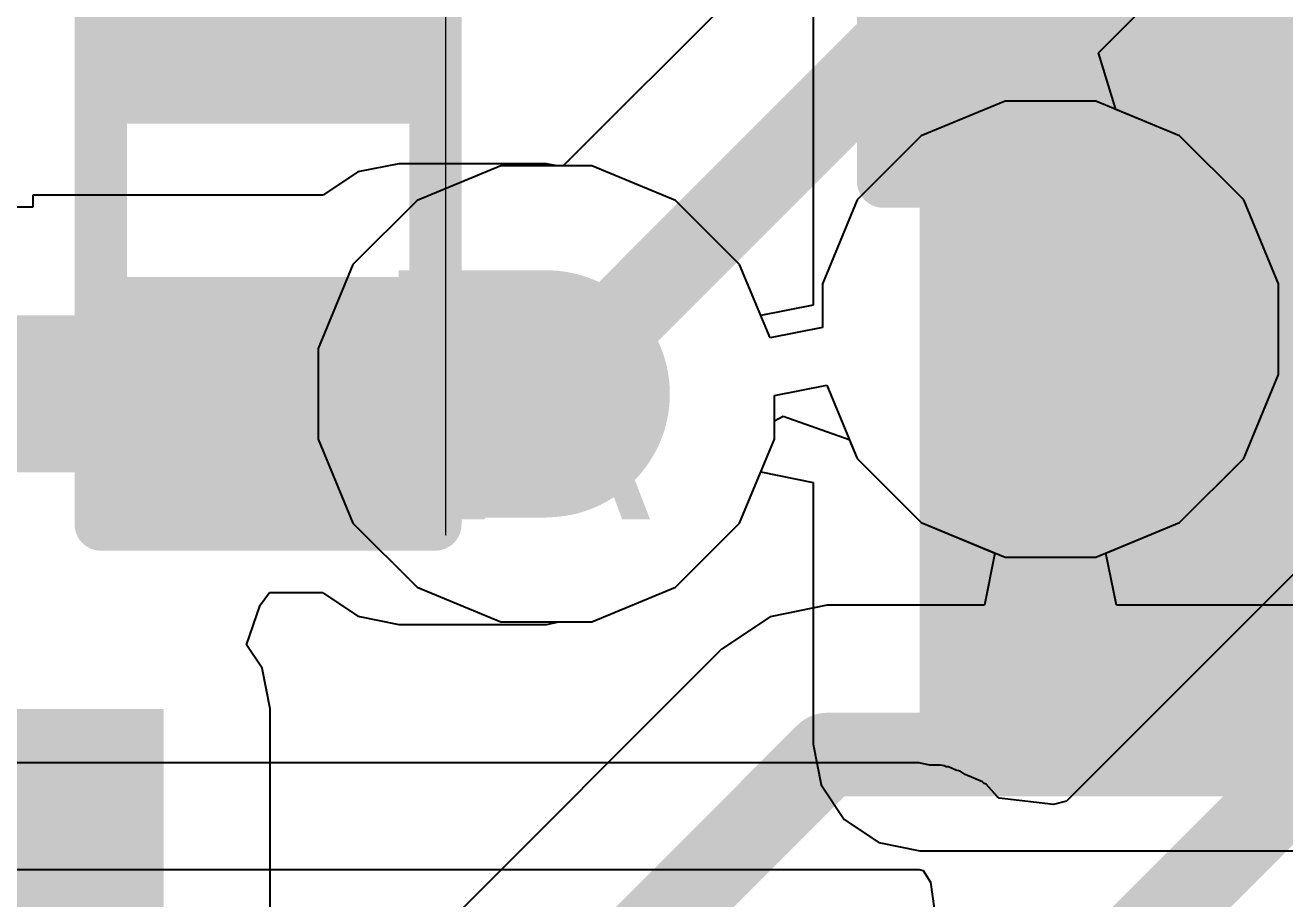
# Model space of a CAD drawing. Header units: inches. Extents: x 0 to 5271, y 0 to 5417.
# Drawn here: x 12.77 to 15.83, y 67.392 to 69.513 of the extents above; entities that cross this region are included whole.
import ezdxf

# ---------------------------------------------------------------- set-up
doc = ezdxf.new("R2010")
doc.units = ezdxf.units.IN
for name, color, linetype in [('Bottom Layer', 5, 'Continuous'), ('Bottom Overlay', 54, 'Continuous'), ('Bottom Paste', 16, 'Continuous'), ('Bottom Solder', 6, 'Continuous'), ('Drill Drawing', 1, 'Continuous'), ('L2_GND1', 16, 'Continuous'), ('L3_SIG1', 76, 'Continuous'), ('L4_PWR', 90, 'Continuous'), ('L5_GND2', 156, 'Continuous'), ('L6_SIG2', 130, 'Continuous'), ('L7_GND3', 216, 'Continuous'), ('Top Layer', 1, 'Continuous'), ('Via Holes', 16, 'Continuous')]:
    doc.layers.add(name, color=color, linetype=linetype)
doc.styles.add('Arial', font='', dxfattribs={"height": 0.2})
doc.styles.get('Arial').set_extended_font_data('Arial')

# ---------------------------------------------------------------- blocks, each defined once
blk = doc.blocks.new('R___0402_B_212')
at = {"layer": 'Bottom Layer'}
for points in [[(-0.2413, 0.3175), (-0.2413, -0.3175), (-0.6985, -0.3175), (-0.6985, 0.3175)], [(0.6985, 0.3175), (0.6985, -0.3175), (0.2413, -0.3175), (0.2413, 0.3175)]]:
    blk.add_hatch(color=5, dxfattribs=at).paths.add_polyline_path(points)
at = {"layer": 'Bottom Paste'}
for points in [[(-0.2413, 0.3175), (-0.2413, -0.3175), (-0.6985, -0.3175), (-0.6985, 0.3175)], [(0.6985, 0.3175), (0.6985, -0.3175), (0.2413, -0.3175), (0.2413, 0.3175)]]:
    blk.add_hatch(color=16, dxfattribs=at).paths.add_polyline_path(points)
at = {"layer": 'Bottom Solder'}
for points in [[(-0.1863, 0.3725), (-0.1863, -0.3725), (-0.7535, -0.3725), (-0.7535, 0.3725)], [(0.7535, 0.3725), (0.7535, -0.3725), (0.1863, -0.3725), (0.1863, 0.3725)]]:
    blk.add_hatch(color=6, dxfattribs=at).paths.add_polyline_path(points)
at = {"layer": 'Bottom Overlay'}
for points in [[(0.7874, 0.4064, 0.127, 0.127, 0), (-0.7874, 0.4064, 0.127, 0.127, 0)], [(-0.7874, -0.4064, 0.127, 0.127, 0), (-0.7874, 0.4064, 0.127, 0.127, 0)], [(0.7874, -0.4064, 0.127, 0.127, 0), (0.7874, 0.4064, 0.127, 0.127, 0)], [(0.8128, 0.4318, 0.00323, 0.00323, 0), (-0.8128, 0.4318, 0.00323, 0.00323, 0)], [(0.7874, -0.4064, 0.127, 0.127, 0), (-0.7874, -0.4064, 0.127, 0.127, 0)]]:
    blk.add_lwpolyline(points, format="xyseb", dxfattribs=at)
for points in [[(-0.8192, 0.4064, 0.0635, 0.0635, 1), (-0.7557, 0.4064, 0.0635, 0.0635, 1)], [(-0.8192, 0.4064, 0.0635, 0.0635, 1), (-0.7557, 0.4064, 0.0635, 0.0635, 1)], [(0.7556, 0.4064, 0.0635, 0.0635, 1), (0.8191, 0.4064, 0.0635, 0.0635, 1)], [(0.7556, 0.4064, 0.0635, 0.0635, 1), (0.8191, 0.4064, 0.0635, 0.0635, 1)], [(-0.8136, 0.4318, 0.00161, 0.00161, 1), (-0.812, 0.4318, 0.00161, 0.00161, 1)], [(0.812, 0.4318, 0.00161, 0.00161, 1), (0.8136, 0.4318, 0.00161, 0.00161, 1)], [(-0.8192, -0.4064, 0.0635, 0.0635, 1), (-0.7557, -0.4064, 0.0635, 0.0635, 1)], [(-0.8192, -0.4064, 0.0635, 0.0635, 1), (-0.7557, -0.4064, 0.0635, 0.0635, 1)], [(0.7556, -0.4064, 0.0635, 0.0635, 1), (0.8191, -0.4064, 0.0635, 0.0635, 1)], [(0.7556, -0.4064, 0.0635, 0.0635, 1), (0.8191, -0.4064, 0.0635, 0.0635, 1)]]:
    blk.add_lwpolyline(points, format="xyseb", close=True, dxfattribs=at)
blk = doc.blocks.new('____0402_B_255')
at = {"layer": 'Bottom Layer'}
for points in [[(-0.2413, 0.3175), (-0.2413, -0.3175), (-0.6985, -0.3175), (-0.6985, 0.3175)], [(0.6985, 0.3175), (0.6985, -0.3175), (0.2413, -0.3175), (0.2413, 0.3175)]]:
    blk.add_hatch(color=5, dxfattribs=at).paths.add_polyline_path(points)
at = {"layer": 'Bottom Paste'}
for points in [[(-0.2413, 0.3175), (-0.2413, -0.3175), (-0.6985, -0.3175), (-0.6985, 0.3175)], [(0.6985, 0.3175), (0.6985, -0.3175), (0.2413, -0.3175), (0.2413, 0.3175)]]:
    blk.add_hatch(color=16, dxfattribs=at).paths.add_polyline_path(points)
at = {"layer": 'Bottom Solder'}
for points in [[(-0.1813, 0.3775), (-0.1813, -0.3775), (-0.7585, -0.3775), (-0.7585, 0.3775)], [(0.7585, 0.3775), (0.7585, -0.3775), (0.1813, -0.3775), (0.1813, 0.3775)]]:
    blk.add_hatch(color=6, dxfattribs=at).paths.add_polyline_path(points)
at = {"layer": 'Bottom Overlay'}
for points in [[(-0.7874, 0.4064, 0.127, 0.127, 0), (-0.7874, -0.4064, 0.127, 0.127, 0)], [(-0.7874, 0.4064, 0.127, 0.127, 0), (-0.2794, 0.4064, 0.127, 0.127, 0)], [(0.2794, 0.4064, 0.127, 0.127, 0), (0.7874, 0.4064, 0.127, 0.127, 0)], [(0.7874, 0.4064, 0.127, 0.127, 0), (0.7874, -0.4064, 0.127, 0.127, 0)], [(-0.7874, -0.4064, 0.127, 0.127, 0), (-0.2794, -0.4064, 0.127, 0.127, 0)], [(0.2794, -0.4064, 0.127, 0.127, 0), (0.7874, -0.4064, 0.127, 0.127, 0)]]:
    blk.add_lwpolyline(points, format="xyseb", dxfattribs=at)
for points in [[(-0.8192, 0.4064, 0.0635, 0.0635, 1), (-0.7557, 0.4064, 0.0635, 0.0635, 1)], [(-0.8192, 0.4064, 0.0635, 0.0635, 1), (-0.7557, 0.4064, 0.0635, 0.0635, 1)], [(-0.3112, 0.4064, 0.0635, 0.0635, 1), (-0.2477, 0.4064, 0.0635, 0.0635, 1)], [(0.2476, 0.4064, 0.0635, 0.0635, 1), (0.3111, 0.4064, 0.0635, 0.0635, 1)], [(0.7556, 0.4064, 0.0635, 0.0635, 1), (0.8191, 0.4064, 0.0635, 0.0635, 1)], [(0.7556, 0.4064, 0.0635, 0.0635, 1), (0.8191, 0.4064, 0.0635, 0.0635, 1)], [(-0.8192, -0.4064, 0.0635, 0.0635, 1), (-0.7557, -0.4064, 0.0635, 0.0635, 1)], [(-0.8192, -0.4064, 0.0635, 0.0635, 1), (-0.7557, -0.4064, 0.0635, 0.0635, 1)], [(-0.3112, -0.4064, 0.0635, 0.0635, 1), (-0.2477, -0.4064, 0.0635, 0.0635, 1)], [(0.2476, -0.4064, 0.0635, 0.0635, 1), (0.3111, -0.4064, 0.0635, 0.0635, 1)], [(0.7556, -0.4064, 0.0635, 0.0635, 1), (0.8191, -0.4064, 0.0635, 0.0635, 1)], [(0.7556, -0.4064, 0.0635, 0.0635, 1), (0.8191, -0.4064, 0.0635, 0.0635, 1)]]:
    blk.add_lwpolyline(points, format="xyseb", close=True, dxfattribs=at)

msp = doc.modelspace()

# ---------------------------------------------------------------- hatches: boundary and pattern name
at = {"layer": 'Bottom Layer'}
for points in [[(14.9434, 67.7672), (26.676, 67.7672), (26.676, 69.6797), (14.9434, 69.6797)], [(15.5609, 69.4511), (14.9598, 69.4511), (14.9598, 68.7751), (15.5609, 68.7751)], [(13.6779, 68.9182), (13.6779, 68.3171), (14.0364, 68.3171), (14.0364, 68.9182)], [(10.1078, 67.8528), (10.1078, 64.5024), (13.1064, 64.5024), (13.1064, 67.8528)]]:
    msp.add_hatch(color=5, dxfattribs=at).paths.add_polyline_path(points)
h = msp.add_hatch(color=5, dxfattribs=at)
edge = h.paths.add_edge_path()
edge.add_arc((15.2609, 68.7751), 0.3, 0, 360)
h = msp.add_hatch(color=5, dxfattribs=at)
edge = h.paths.add_edge_path()
edge.add_arc((14.0364, 68.6181), 0.3, 0, 360)
at = {"layer": 'L2_GND1'}
h = msp.add_hatch(color=16, dxfattribs=at)
edge = h.paths.add_edge_path()
edge.add_arc((15.2609, 68.7751), 0.3, 0, 360)
h = msp.add_hatch(color=16, dxfattribs=at)
edge = h.paths.add_edge_path()
edge.add_arc((14.0364, 68.6181), 0.3, 0, 360)
at = {"layer": 'L3_SIG1'}
h = msp.add_hatch(color=76, dxfattribs=at)
edge = h.paths.add_edge_path()
edge.add_arc((15.2609, 68.7751), 0.3, 0, 360)
h = msp.add_hatch(color=76, dxfattribs=at)
edge = h.paths.add_edge_path()
edge.add_arc((14.0364, 68.6181), 0.3, 0, 360)
at = {"layer": 'L4_PWR'}
h = msp.add_hatch(color=90, dxfattribs=at)
edge = h.paths.add_edge_path()
edge.add_arc((15.2609, 68.7751), 0.3, 0, 360)
h = msp.add_hatch(color=90, dxfattribs=at)
edge = h.paths.add_edge_path()
edge.add_arc((14.0364, 68.6181), 0.3, 0, 360)
at = {"layer": 'L5_GND2'}
h = msp.add_hatch(color=156, dxfattribs=at)
edge = h.paths.add_edge_path()
edge.add_arc((15.2609, 68.7751), 0.3, 0, 360)
h = msp.add_hatch(color=156, dxfattribs=at)
edge = h.paths.add_edge_path()
edge.add_arc((14.0364, 68.6181), 0.3, 0, 360)
at = {"layer": 'L6_SIG2'}
h = msp.add_hatch(color=130, dxfattribs=at)
edge = h.paths.add_edge_path()
edge.add_arc((15.2609, 68.7751), 0.3, 0, 360)
h = msp.add_hatch(color=130, dxfattribs=at)
edge = h.paths.add_edge_path()
edge.add_arc((14.0364, 68.6181), 0.3, 0, 360)
at = {"layer": 'L7_GND3'}
h = msp.add_hatch(color=216, dxfattribs=at)
edge = h.paths.add_edge_path()
edge.add_arc((15.2609, 68.7751), 0.3, 0, 360)
h = msp.add_hatch(color=216, dxfattribs=at)
edge = h.paths.add_edge_path()
edge.add_arc((14.0364, 68.6181), 0.3, 0, 360)
at = {"layer": 'Top Layer'}
h = msp.add_hatch(color=1, dxfattribs=at)
edge = h.paths.add_edge_path()
edge.add_arc((15.2609, 68.7751), 0.3, 0, 360)
h = msp.add_hatch(color=1, dxfattribs=at)
edge = h.paths.add_edge_path()
edge.add_arc((14.0364, 68.6181), 0.3, 0, 360)
at = {"layer": 'Via Holes'}
h = msp.add_hatch(color=7, dxfattribs=at)
edge = h.paths.add_edge_path()
edge.add_arc((15.2609, 68.7751), 0.15, 0, 360)
h = msp.add_hatch(color=7, dxfattribs=at)
edge = h.paths.add_edge_path()
edge.add_arc((14.0364, 68.6181), 0.15, 0, 360)

# ---------------------------------------------------------------- linework, layer by layer
at = {"layer": 'Bottom Layer'}
for p, q in [((14.6844, 69.6797), (14.6844, 68.8332)), ((13.5788, 69.1574), (13.4948, 69.1013)), ((13.6779, 69.1771), (13.5788, 69.1574)), ((14.0364, 69.1771), (13.6779, 69.1771)), ((14.0617, 69.1721), (14.0364, 69.1771)), ((14.1466, 69.1721), (14.0617, 69.1721)), ((14.3502, 69.0878), (14.1466, 69.1721)), ((13.4944, 69.1007), (12.7889, 69.1007)), ((12.7889, 69.1007), (12.7889, 69.0713)), ((13.4948, 69.1013), (13.4944, 69.1007)), ((12.7889, 69.0713), (12.2853, 69.0713)), ((14.506, 68.9319), (14.3502, 69.0878)), ((14.5574, 68.808), (14.506, 68.9319)), ((14.6844, 68.8332), (14.5574, 68.808)), ((14.506, 68.3043), (14.5574, 68.4283)), ((14.5574, 68.4283), (14.6844, 68.403)), ((14.6844, 68.403), (14.6844, 67.7672)), ((14.3502, 68.1484), (14.506, 68.3043)), ((14.1466, 68.0641), (14.3502, 68.1484)), ((13.3411, 68.1048), (13.3641, 68.1355)), ((13.3641, 68.1355), (13.4937, 68.1355)), ((13.4937, 68.1355), (13.4948, 68.134)), ((13.4948, 68.134), (13.5788, 68.0778)), ((13.3078, 68.0085), (13.3411, 68.1048)), ((13.5788, 68.0778), (13.6779, 68.0581)), ((13.6779, 68.0581), (14.0364, 68.0581)), ((14.0364, 68.0581), (14.0665, 68.0641)), ((14.0665, 68.0641), (14.1466, 68.0641)), ((13.3457, 67.9519), (13.3078, 68.0085)), ((13.3654, 67.8528), (13.3457, 67.9519)), ((13.3654, 67.2851), (13.3654, 67.8528)), ((14.6844, 67.7672), (14.7041, 67.6681)), ((14.7041, 67.6681), (14.7602, 67.5841)), ((14.7602, 67.5841), (14.8443, 67.5279)), ((14.8443, 67.5279), (14.9434, 67.5082)), ((14.9434, 67.5082), (16.4061, 67.5082))]:
    msp.add_line(p, q, dxfattribs=at)
msp.add_lwpolyline([(11.7138, 68.6181, 0.381, 0.381, 0), (13.3604, 68.6181, 0.381, 0.381, 0)], format="xyseb", dxfattribs=at)
msp.add_lwpolyline([(13.2651, 68.6181, 0.1905, 0.1905, 1), (13.4556, 68.6181, 0.1905, 0.1905, 1)], format="xyseb", close=True, dxfattribs=at)
at = {"layer": 'L2_GND1'}
for p, q in [((15.1507, 69.3291), (14.9471, 69.2448)), ((15.3711, 69.3291), (15.1507, 69.3291)), ((15.5747, 69.2448), (15.3711, 69.3291)), ((14.9471, 69.2448), (14.7912, 69.0889)), ((15.7305, 69.0889), (15.5747, 69.2448)), ((13.9262, 69.1721), (13.7226, 69.0878)), ((14.1466, 69.1721), (13.9262, 69.1721)), ((14.3502, 69.0878), (14.1466, 69.1721)), ((13.7226, 69.0878), (13.5667, 68.9319)), ((14.506, 68.9319), (14.3502, 69.0878)), ((14.7912, 69.0889), (14.7069, 68.8853)), ((15.8149, 68.8853), (15.7305, 69.0889)), ((13.5667, 68.9319), (13.4824, 68.7283)), ((14.5799, 68.7537), (14.506, 68.9319)), ((14.7069, 68.8853), (14.7069, 68.779)), ((15.8149, 68.6649), (15.8149, 68.8853)), ((14.7069, 68.779), (14.5799, 68.7537)), ((13.4824, 68.7283), (13.4824, 68.5079)), ((14.5904, 68.6143), (14.7174, 68.6395)), ((14.7174, 68.6395), (14.7912, 68.4613)), ((15.7305, 68.4613), (15.8149, 68.6649)), ((14.5904, 68.5079), (14.5904, 68.6143)), ((13.4824, 68.5079), (13.5667, 68.3043)), ((14.506, 68.3043), (14.5904, 68.5079)), ((14.7912, 68.4613), (14.9471, 68.3055)), ((15.5747, 68.3055), (15.7305, 68.4613)), ((13.5667, 68.3043), (13.7226, 68.1484)), ((14.3502, 68.1484), (14.506, 68.3043)), ((14.9471, 68.3055), (15.1507, 68.2211)), ((15.3711, 68.2211), (15.5747, 68.3055)), ((15.1507, 68.2211), (15.3711, 68.2211)), ((13.7226, 68.1484), (13.9262, 68.0641)), ((14.1466, 68.0641), (14.3502, 68.1484)), ((13.9262, 68.0641), (14.1466, 68.0641))]:
    msp.add_line(p, q, dxfattribs=at)
at = {"layer": 'L3_SIG1'}
for p, q in [((16.2568, 71.3513), (14.0776, 69.1721)), ((15.3775, 69.4465), (16.8312, 70.9002)), ((17.295, 69.6238), (15.2996, 67.6284)), ((15.4196, 69.309), (15.3775, 69.4465)), ((15.5747, 69.2448), (15.4196, 69.309)), ((15.7305, 69.0889), (15.5747, 69.2448)), ((13.9262, 69.1721), (13.7226, 69.0878)), ((14.0776, 69.1721), (13.9262, 69.1721)), ((13.7226, 69.0878), (13.5667, 68.9319)), ((15.8149, 68.8853), (15.7305, 69.0889)), ((13.5667, 68.9319), (13.4824, 68.7283)), ((15.8149, 68.6649), (15.8149, 68.8853)), ((13.4824, 68.7283), (13.4824, 68.5079)), ((15.7305, 68.4613), (15.8149, 68.6649)), ((14.5904, 68.5522), (14.6114, 68.5636)), ((14.5904, 68.5079), (14.5904, 68.5522)), ((14.6114, 68.5636), (14.7724, 68.5068)), ((13.4824, 68.5079), (13.5667, 68.3043)), ((14.506, 68.3043), (14.5904, 68.5079)), ((14.7724, 68.5068), (14.7912, 68.4613)), ((14.7912, 68.4613), (14.9471, 68.3055)), ((15.5747, 68.3055), (15.7305, 68.4613)), ((13.5667, 68.3043), (13.7226, 68.1484)), ((14.3502, 68.1484), (14.506, 68.3043)), ((14.9471, 68.3055), (15.1507, 68.2211)), ((15.3711, 68.2211), (15.5747, 68.3055)), ((15.1507, 68.2211), (15.3711, 68.2211)), ((13.7226, 68.1484), (13.9262, 68.0641)), ((14.1466, 68.0641), (14.3502, 68.1484)), ((13.9262, 68.0641), (14.1466, 68.0641)), ((14.9422, 67.7214), (12.5579, 67.7214)), ((14.9672, 67.7164), (14.9422, 67.7214)), ((14.9928, 67.7164), (14.9672, 67.7164)), ((15.0026, 67.7144), (14.9928, 67.7164)), ((15.0076, 67.7124), (15.0026, 67.7144)), ((15.013, 67.7121), (15.0076, 67.7124)), ((15.0313, 67.7036), (15.013, 67.7121)), ((15.0413, 67.7017), (15.0313, 67.7036)), ((15.0542, 67.6931), (15.0413, 67.7017)), ((15.096, 67.6758), (15.0542, 67.6931)), ((15.0998, 67.6719), (15.096, 67.6758)), ((15.1047, 67.6697), (15.0998, 67.6719)), ((15.1318, 67.6402), (15.1047, 67.6697)), ((15.1364, 67.6362), (15.1318, 67.6402)), ((15.2682, 67.6202), (15.1364, 67.6362)), ((15.2996, 67.6284), (15.2682, 67.6202)), ((12.5579, 67.4624), (14.9422, 67.4624)), ((14.9422, 67.4624), (14.9521, 67.4604)), ((14.9521, 67.4604), (14.9694, 67.4321)), ((14.9694, 67.4321), (14.9834, 67.3329))]:
    msp.add_line(p, q, dxfattribs=at)
for points in [[(14.0364, 68.6181, 0.2032, 0.2032, 0), (16.6811, 71.2628, 0.2032, 0.2032, 0)], [(14.8844, 66.7004, 0.2032, 0.2032, 0), (17.5514, 69.3674, 0.2032, 0.2032, 0)]]:
    msp.add_lwpolyline(points, format="xyseb", dxfattribs=at)
msp.add_lwpolyline([(13.9856, 68.6181, 0.1016, 0.1016, 1), (14.0872, 68.6181, 0.1016, 0.1016, 1)], format="xyseb", close=True, dxfattribs=at)
at = {"layer": 'L4_PWR'}
for p, q in [((15.1507, 69.3291), (14.9471, 69.2448)), ((15.3711, 69.3291), (15.1507, 69.3291)), ((15.5747, 69.2448), (15.3711, 69.3291)), ((14.9471, 69.2448), (14.7912, 69.0889)), ((15.7305, 69.0889), (15.5747, 69.2448)), ((13.9262, 69.1721), (13.7226, 69.0878)), ((14.1466, 69.1721), (13.9262, 69.1721)), ((14.3502, 69.0878), (14.1466, 69.1721)), ((13.7226, 69.0878), (13.5667, 68.9319)), ((14.506, 68.9319), (14.3502, 69.0878)), ((14.7912, 69.0889), (14.7069, 68.8853)), ((15.8149, 68.8853), (15.7305, 69.0889)), ((13.5667, 68.9319), (13.4824, 68.7283)), ((14.5799, 68.7537), (14.506, 68.9319)), ((14.7069, 68.8853), (14.7069, 68.779)), ((15.8149, 68.6649), (15.8149, 68.8853)), ((14.7069, 68.779), (14.5799, 68.7537)), ((13.4824, 68.7283), (13.4824, 68.5079)), ((14.5904, 68.6143), (14.7174, 68.6395)), ((14.7174, 68.6395), (14.7912, 68.4613)), ((15.7305, 68.4613), (15.8149, 68.6649)), ((14.5904, 68.5079), (14.5904, 68.6143)), ((13.4824, 68.5079), (13.5667, 68.3043)), ((14.506, 68.3043), (14.5904, 68.5079)), ((14.7912, 68.4613), (14.9471, 68.3055)), ((15.5747, 68.3055), (15.7305, 68.4613)), ((13.5667, 68.3043), (13.7226, 68.1484)), ((14.3502, 68.1484), (14.506, 68.3043)), ((14.9471, 68.3055), (15.1507, 68.2211)), ((15.3711, 68.2211), (15.5747, 68.3055)), ((15.1507, 68.2211), (15.3711, 68.2211)), ((13.7226, 68.1484), (13.9262, 68.0641)), ((14.1466, 68.0641), (14.3502, 68.1484)), ((13.9262, 68.0641), (14.1466, 68.0641))]:
    msp.add_line(p, q, dxfattribs=at)
at = {"layer": 'L5_GND2'}
for p, q in [((15.1507, 69.3291), (14.9471, 69.2448)), ((15.3711, 69.3291), (15.1507, 69.3291)), ((15.5747, 69.2448), (15.3711, 69.3291)), ((14.9471, 69.2448), (14.7912, 69.0889)), ((15.7305, 69.0889), (15.5747, 69.2448)), ((13.9262, 69.1721), (13.7226, 69.0878)), ((14.1466, 69.1721), (13.9262, 69.1721)), ((14.3502, 69.0878), (14.1466, 69.1721)), ((13.7226, 69.0878), (13.5667, 68.9319)), ((14.506, 68.9319), (14.3502, 69.0878)), ((14.7912, 69.0889), (14.7069, 68.8853)), ((15.8149, 68.8853), (15.7305, 69.0889)), ((13.5667, 68.9319), (13.4824, 68.7283)), ((14.5799, 68.7537), (14.506, 68.9319)), ((14.7069, 68.8853), (14.7069, 68.779)), ((15.8149, 68.6649), (15.8149, 68.8853)), ((14.7069, 68.779), (14.5799, 68.7537)), ((13.4824, 68.7283), (13.4824, 68.5079)), ((14.5904, 68.6143), (14.7174, 68.6395)), ((14.7174, 68.6395), (14.7912, 68.4613)), ((15.7305, 68.4613), (15.8149, 68.6649)), ((14.5904, 68.5079), (14.5904, 68.6143)), ((13.4824, 68.5079), (13.5667, 68.3043)), ((14.506, 68.3043), (14.5904, 68.5079)), ((14.7912, 68.4613), (14.9471, 68.3055)), ((15.5747, 68.3055), (15.7305, 68.4613)), ((13.5667, 68.3043), (13.7226, 68.1484)), ((14.3502, 68.1484), (14.506, 68.3043)), ((14.9471, 68.3055), (15.1507, 68.2211)), ((15.3711, 68.2211), (15.5747, 68.3055)), ((15.1507, 68.2211), (15.3711, 68.2211)), ((13.7226, 68.1484), (13.9262, 68.0641)), ((14.1466, 68.0641), (14.3502, 68.1484)), ((13.9262, 68.0641), (14.1466, 68.0641))]:
    msp.add_line(p, q, dxfattribs=at)
at = {"layer": 'L6_SIG2'}
for p, q in [((15.1507, 69.3291), (14.9471, 69.2448)), ((15.3711, 69.3291), (15.1507, 69.3291)), ((15.5747, 69.2448), (15.3711, 69.3291)), ((14.9471, 69.2448), (14.7912, 69.0889)), ((15.7305, 69.0889), (15.5747, 69.2448)), ((13.9262, 69.1721), (13.7226, 69.0878)), ((14.1466, 69.1721), (13.9262, 69.1721)), ((14.3502, 69.0878), (14.1466, 69.1721)), ((13.7226, 69.0878), (13.5667, 68.9319)), ((14.506, 68.9319), (14.3502, 69.0878)), ((14.7912, 69.0889), (14.7069, 68.8853)), ((15.8149, 68.8853), (15.7305, 69.0889)), ((13.5667, 68.9319), (13.4824, 68.7283)), ((14.5799, 68.7537), (14.506, 68.9319)), ((14.7069, 68.8853), (14.7069, 68.779)), ((15.8149, 68.6649), (15.8149, 68.8853)), ((14.7069, 68.779), (14.5799, 68.7537)), ((13.4824, 68.7283), (13.4824, 68.5079)), ((14.5904, 68.6143), (14.7174, 68.6395)), ((14.7174, 68.6395), (14.7912, 68.4613)), ((15.7305, 68.4613), (15.8149, 68.6649)), ((14.5904, 68.5079), (14.5904, 68.6143)), ((13.4824, 68.5079), (13.5667, 68.3043)), ((14.506, 68.3043), (14.5904, 68.5079)), ((14.7912, 68.4613), (14.9471, 68.3055)), ((15.5747, 68.3055), (15.7305, 68.4613)), ((13.5667, 68.3043), (13.7226, 68.1484)), ((14.3502, 68.1484), (14.506, 68.3043)), ((14.9471, 68.3055), (15.126, 68.2314)), ((15.3958, 68.2314), (15.5747, 68.3055)), ((15.126, 68.2314), (15.1007, 68.1044)), ((15.4211, 68.1044), (15.3958, 68.2314)), ((13.7226, 68.1484), (13.9262, 68.0641)), ((14.1466, 68.0641), (14.3502, 68.1484)), ((14.7187, 68.1044), (14.5799, 68.0768)), ((15.1007, 68.1044), (14.7187, 68.1044)), ((14.7187, 68.1044), (14.7187, 68.1044)), ((30.1942, 68.1044), (15.4211, 68.1044)), ((13.9262, 68.0641), (14.1466, 68.0641)), ((14.5799, 68.0768), (14.4623, 67.9982)), ((14.4623, 67.9982), (13.7185, 67.2544)), ((14.4623, 67.9982), (14.4623, 67.9982))]:
    msp.add_line(p, q, dxfattribs=at)
for points in [[(13.6773, 66.7004, 0.2032, 0.2032, 0), (14.7187, 67.7418, 0.2032, 0.2032, 0)], [(14.7187, 67.7418, 0.2032, 0.2032, 0), (30.1942, 67.7418, 0.2032, 0.2032, 0)]]:
    msp.add_lwpolyline(points, format="xyseb", dxfattribs=at)
msp.add_lwpolyline([(14.6679, 67.7418, 0.1016, 0.1016, 1), (14.7695, 67.7418, 0.1016, 0.1016, 1)], format="xyseb", close=True, dxfattribs=at)
msp.add_lwpolyline([(14.6679, 67.7418, 0.1016, 0.1016, 1), (14.7695, 67.7418, 0.1016, 0.1016, 1)], format="xyseb", close=True, dxfattribs=at)
at = {"layer": 'L7_GND3'}
for p, q in [((15.1507, 69.3291), (14.9471, 69.2448)), ((15.3711, 69.3291), (15.1507, 69.3291)), ((15.5747, 69.2448), (15.3711, 69.3291)), ((14.9471, 69.2448), (14.7912, 69.0889)), ((15.7305, 69.0889), (15.5747, 69.2448)), ((13.9262, 69.1721), (13.7226, 69.0878)), ((14.1466, 69.1721), (13.9262, 69.1721)), ((14.3502, 69.0878), (14.1466, 69.1721)), ((13.7226, 69.0878), (13.5667, 68.9319)), ((14.506, 68.9319), (14.3502, 69.0878)), ((14.7912, 69.0889), (14.7069, 68.8853)), ((15.8149, 68.8853), (15.7305, 69.0889)), ((13.5667, 68.9319), (13.4824, 68.7283)), ((14.5799, 68.7537), (14.506, 68.9319)), ((14.7069, 68.8853), (14.7069, 68.779)), ((15.8149, 68.6649), (15.8149, 68.8853)), ((14.7069, 68.779), (14.5799, 68.7537)), ((13.4824, 68.7283), (13.4824, 68.5079)), ((14.5904, 68.6143), (14.7174, 68.6395)), ((14.7174, 68.6395), (14.7912, 68.4613)), ((15.7305, 68.4613), (15.8149, 68.6649)), ((14.5904, 68.5079), (14.5904, 68.6143)), ((13.4824, 68.5079), (13.5667, 68.3043)), ((14.506, 68.3043), (14.5904, 68.5079)), ((14.7912, 68.4613), (14.9471, 68.3055)), ((15.5747, 68.3055), (15.7305, 68.4613)), ((13.5667, 68.3043), (13.7226, 68.1484)), ((14.3502, 68.1484), (14.506, 68.3043)), ((14.9471, 68.3055), (15.1507, 68.2211)), ((15.3711, 68.2211), (15.5747, 68.3055)), ((15.1507, 68.2211), (15.3711, 68.2211)), ((13.7226, 68.1484), (13.9262, 68.0641)), ((14.1466, 68.0641), (14.3502, 68.1484)), ((13.9262, 68.0641), (14.1466, 68.0641))]:
    msp.add_line(p, q, dxfattribs=at)
at = {"layer": 'Top Layer'}
for p, q in [((15.1507, 69.3291), (14.9471, 69.2448)), ((15.3711, 69.3291), (15.1507, 69.3291)), ((15.5747, 69.2448), (15.3711, 69.3291)), ((14.9471, 69.2448), (14.7912, 69.0889)), ((15.7305, 69.0889), (15.5747, 69.2448)), ((13.9262, 69.1721), (13.7226, 69.0878)), ((14.1466, 69.1721), (13.9262, 69.1721)), ((14.3502, 69.0878), (14.1466, 69.1721)), ((13.7226, 69.0878), (13.5667, 68.9319)), ((14.506, 68.9319), (14.3502, 69.0878)), ((14.7912, 69.0889), (14.7069, 68.8853)), ((15.8149, 68.8853), (15.7305, 69.0889)), ((13.5667, 68.9319), (13.4824, 68.7283)), ((14.5799, 68.7537), (14.506, 68.9319)), ((14.7069, 68.8853), (14.7069, 68.779)), ((15.8149, 68.6649), (15.8149, 68.8853)), ((14.7069, 68.779), (14.5799, 68.7537)), ((13.4824, 68.7283), (13.4824, 68.5079)), ((14.5904, 68.6143), (14.7174, 68.6395)), ((14.7174, 68.6395), (14.7912, 68.4613)), ((15.7305, 68.4613), (15.8149, 68.6649)), ((14.5904, 68.5079), (14.5904, 68.6143)), ((13.4824, 68.5079), (13.5667, 68.3043)), ((14.506, 68.3043), (14.5904, 68.5079)), ((14.7912, 68.4613), (14.9471, 68.3055)), ((15.5747, 68.3055), (15.7305, 68.4613)), ((13.5667, 68.3043), (13.7226, 68.1484)), ((14.3502, 68.1484), (14.506, 68.3043)), ((14.9471, 68.3055), (15.1507, 68.2211)), ((15.3711, 68.2211), (15.5747, 68.3055)), ((15.1507, 68.2211), (15.3711, 68.2211)), ((13.7226, 68.1484), (13.9262, 68.0641)), ((14.1466, 68.0641), (14.3502, 68.1484)), ((13.9262, 68.0641), (14.1466, 68.0641))]:
    msp.add_line(p, q, dxfattribs=at)

# ---------------------------------------------------------------- block references
for name, p, rotation in [('____0402_B_255', (15.2609, 69.921), 90), ('R___0402_B_212', (13.3604, 69.088), 270)]:
    msp.add_blockref(name, p, dxfattribs=dict(rotation=rotation))

# ---------------------------------------------------------------- texts
at = {"layer": 'Drill Drawing', "style": 'Arial'}
for p in [(15.0408, 68.4704), (13.8163, 68.3134)]:
    msp.add_text('A', height=0.508, dxfattribs=at).set_placement(p)

doc.saveas('drawing.dxf')
